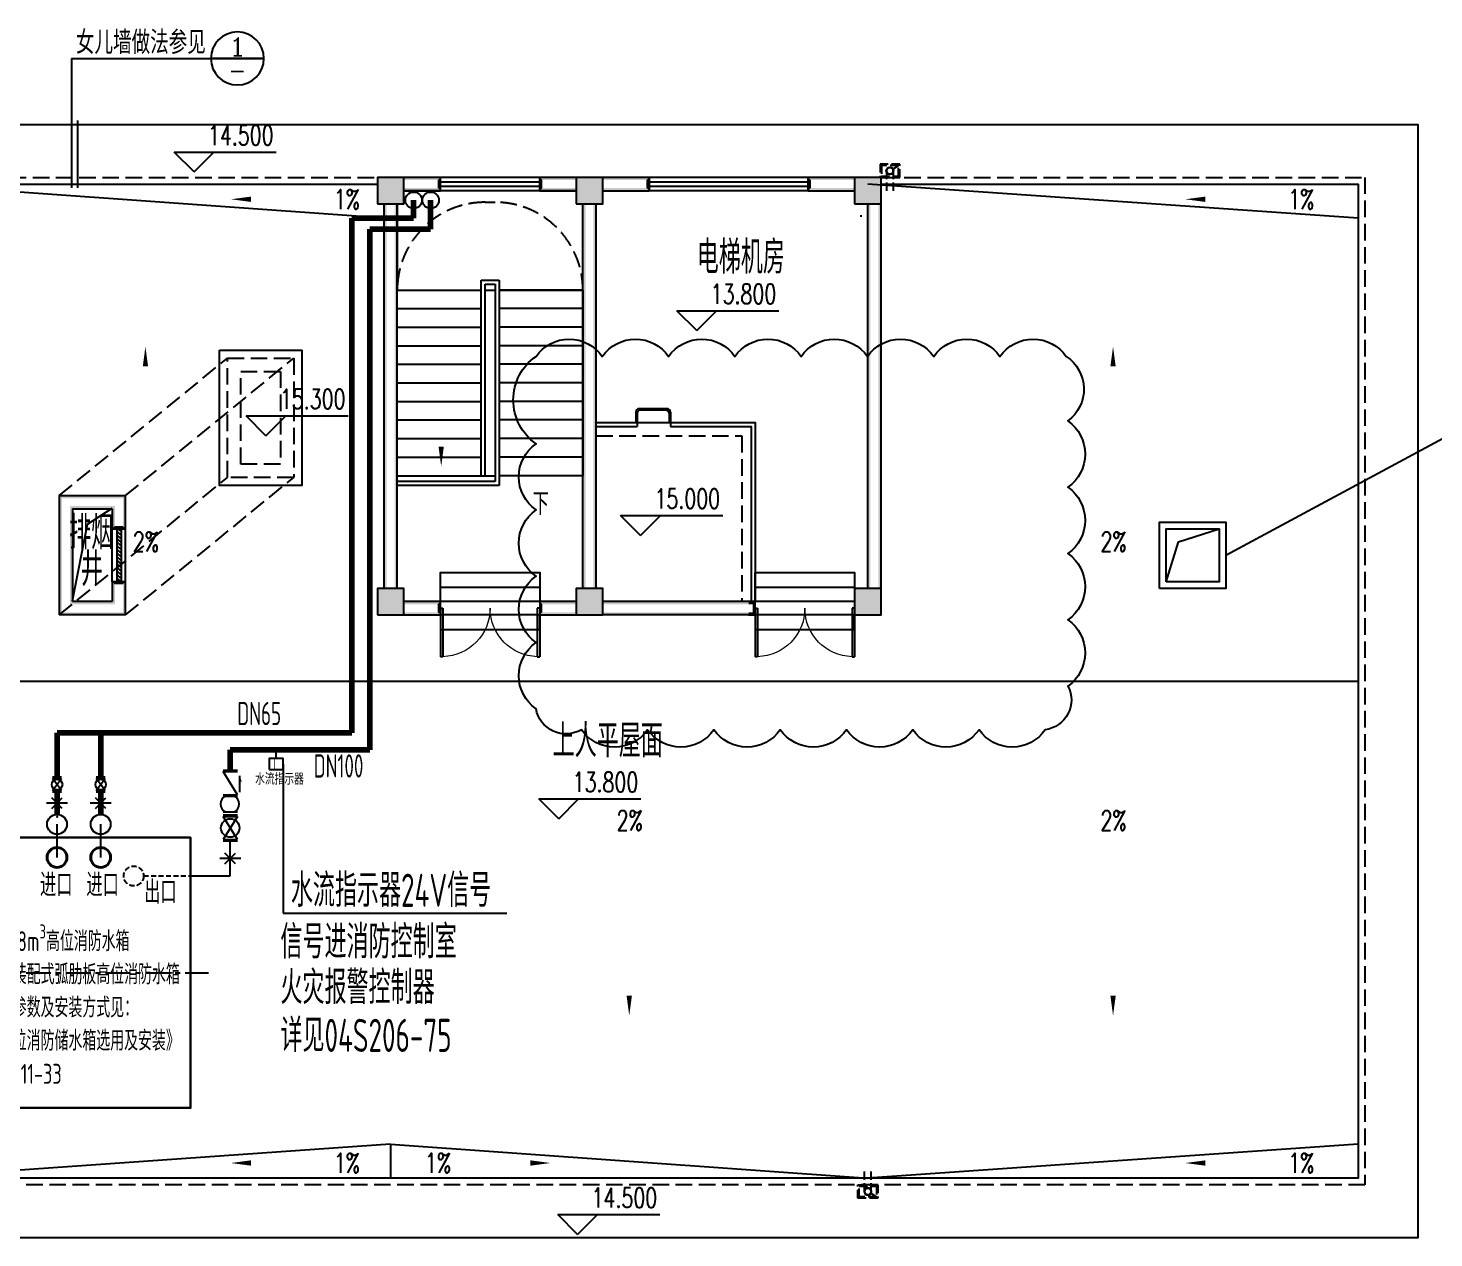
# Model space of a CAD drawing. Extents: x 6250600 to 6678662, y -692028 to -290561.
# Drawn here: x 6420495 to 6441705, y -670248 to -651995 of the extents above; entities that cross this region are included whole.
import ezdxf
from ezdxf.enums import TextEntityAlignment as Align

# ---------------------------------------------------------------- set-up
doc = ezdxf.new("R2010")
doc.units = 0
doc.header["$LTSCALE"] = 1000
doc.header["$MEASUREMENT"] = 0
for name, pattern in [('CENTER', [2, 1.25, -0.25, 0.25, -0.25]), ('CONTINOUS', [0]), ('DASH', [0.35, 0.25, -0.1]), ('DASH_50', [0.175, 0.125, -0.05]), ('DASHED2', [0.375, 0.25, -0.125]), ('DOTE', [2.42, 2, -0.2, 0.02, -0.2])]:
    doc.linetypes.add(name, pattern=pattern)
doc.layers.get('0').update_dxf_attribs({"linetype": 'CONTINUOUS'})
doc.layers.add('_0', color=7, linetype='CONTINUOUS', lineweight=25)
for name, color, linetype in [('COLUMN', 9, 'CONTINUOUS'), ('DIM_ELEV', 3, 'CONTINUOUS'), ('DIM_SYMB', 3, 'CONTINUOUS'), ('LATRINE', 6, 'CONTINUOUS'), ('LAYER1', 143, 'CONTINUOUS'), ('PIPE-消防', 1, 'CONTINUOUS'), ('PUB_DIM', 3, 'CONTINUOUS'), ('PUB_HATCH', 8, 'CONTINUOUS'), ('PUB_TEXT', 7, 'CONTINUOUS'), ('PUB_WALL', 9, 'CONTINUOUS'), ('STAIR', 5, 'CONTINUOUS'), ('TEXT_废水', 7, 'CONTINUOUS'), ('TEXT_给水', 7, 'CONTINUOUS'), ('TWT_TEXT', 7, 'CONTINUOUS'), ('WALL', 2, 'CONTINUOUS'), ('WINDOW', 4, 'CONTINUOUS'), ('平面栏杆、立面栏杆', 118, 'CONTINUOUS'), ('洁具', 127, 'CONTINUOUS')]:
    doc.layers.add(name, color=color, linetype=linetype)
doc.styles.add('_HZTXT', font='txt.shx', dxfattribs={"width": 0.8, "bigfont": 'HZTXT.shx'})
doc.styles.add('_TCH_DIM', font='SIMPLEX', dxfattribs={"bigfont": 'GBCBIG'})
doc.styles.add('COMP', font='COMPLEX', dxfattribs={"bigfont": 'hztxt'})
doc.styles.add('GPSHZ', font='yb.shx', dxfattribs={"width": 0.7, "bigfont": 'hztxt.shx'})
doc.styles.add('schuco', font='sceie.shx', dxfattribs={"width": 0.7, "bigfont": 'sceic.shx'})
doc.styles.add('TSSD_Rein', font='Tssdeng.shx', dxfattribs={"width": 0.7, "bigfont": 'hztxt.shx'})
doc.styles.add('公司标准', font='sceie.shx', dxfattribs={"width": 0.7, "height": 300, "bigfont": 'sceic.shx'})

# ---------------------------------------------------------------- blocks, each defined once
blk = doc.blocks.new('A$C05153518')
at = {"layer": 'LAYER1'}
h = blk.add_hatch(color=256, dxfattribs=at)
edge = h.paths.add_edge_path()
edge.add_ellipse((200, 200), major_axis=(77.8, 77.8), ratio=1, start_angle=315, end_angle=405, ccw=False)
edge.add_line((310, 200), (300, 200))
edge.add_ellipse((200, 200), major_axis=(-70.7, 70.7), ratio=1, start_angle=225, end_angle=315)
edge.add_line((200, 300), (200, 310))
edge = h.paths.add_edge_path()
edge.add_line((200, 310), (200, 300))
edge.add_ellipse((200, 200), major_axis=(70.7, 70.7), ratio=1, start_angle=45, end_angle=135)
edge.add_line((100, 200), (90, 200))
edge.add_ellipse((200, 200), major_axis=(-77.8, 77.8), ratio=1, start_angle=-45, end_angle=45, ccw=False)
edge = h.paths.add_edge_path()
edge.add_line((90, 200), (100, 200))
edge.add_ellipse((200, 200), major_axis=(-70.7, 70.7), ratio=1, start_angle=45, end_angle=135)
edge.add_line((200, 100), (200, 90))
edge.add_ellipse((200, 200), major_axis=(77.8, 77.8), ratio=1, start_angle=135, end_angle=225, ccw=False)
edge = h.paths.add_edge_path()
edge.add_line((300, 200), (310, 200))
edge.add_ellipse((200, 200), major_axis=(-77.8, 77.8), ratio=1, start_angle=135, end_angle=225, ccw=False)
edge.add_line((200, 90), (200, 100))
edge.add_ellipse((200, 200), major_axis=(70.7, 70.7), ratio=1, start_angle=225, end_angle=315)
h = blk.add_hatch(color=256, dxfattribs=at)
edge = h.paths.add_edge_path()
edge.add_ellipse((200, 200), major_axis=(77.8, 77.8), ratio=1, start_angle=315, end_angle=405, ccw=False)
edge.add_line((310, 200), (300, 200))
edge.add_ellipse((200, 200), major_axis=(-70.7, 70.7), ratio=1, start_angle=225, end_angle=315)
edge.add_line((200, 300), (200, 310))
edge = h.paths.add_edge_path()
edge.add_line((200, 310), (200, 300))
edge.add_ellipse((200, 200), major_axis=(70.7, 70.7), ratio=1, start_angle=45, end_angle=135)
edge.add_line((100, 200), (90, 200))
edge.add_ellipse((200, 200), major_axis=(-77.8, 77.8), ratio=1, start_angle=-45, end_angle=45, ccw=False)
edge = h.paths.add_edge_path()
edge.add_line((90, 200), (100, 200))
edge.add_ellipse((200, 200), major_axis=(-70.7, 70.7), ratio=1, start_angle=45, end_angle=135)
edge.add_line((200, 100), (200, 90))
edge.add_ellipse((200, 200), major_axis=(77.8, 77.8), ratio=1, start_angle=135, end_angle=225, ccw=False)
edge = h.paths.add_edge_path()
edge.add_line((300, 200), (310, 200))
edge.add_ellipse((200, 200), major_axis=(-77.8, 77.8), ratio=1, start_angle=135, end_angle=225, ccw=False)
edge.add_line((200, 90), (200, 100))
edge.add_ellipse((200, 200), major_axis=(70.7, 70.7), ratio=1, start_angle=225, end_angle=315)
for radius in [110, 110, 100, 100]:
    blk.add_circle((200, 200), radius, dxfattribs=at)
blk = doc.blocks.new('A$C395401BF')
at = {"layer": 'LAYER1', "xscale": -0.5, "yscale": 0.5, "zscale": 0.5, "rotation": 180}
blk.add_blockref('A$C05153518', (0, 200), dxfattribs=at)
blk = doc.blocks.new('34343434')
at = {"layer": 'LAYER1', "linetype": 'DASH_50'}
for p, q in [((57410, 28069), (57070, 28069)), ((57436, 28062), (57490, 28149)), ((57410, 27969), (57070, 27969))]:
    blk.add_line(p, q, dxfattribs=at)
for points in [[(57310, 27869), (57310, 28169), (57510, 28169), (57510, 27869)], [(57330, 27889), (57330, 28149), (57490, 28149), (57490, 27889)]]:
    blk.add_lwpolyline(points, close=True, dxfattribs=at)
at = {"layer": 'LAYER1', "linetype": 'CONTINOUS'}
blk.add_circle((57410, 28019), 50, dxfattribs=at)
at = {"rotation": 270}
blk.add_blockref('A$C395401BF', (57310, 28119), dxfattribs=at)
blk = doc.blocks.new('_INDEX')
blk.add_line((-0.5, 0), (0.5, 0))
blk.add_circle((0, 0), 0.5)
at = {"style": 'COMP'}
for tag, width, p, p2 in [('1', 2.333333, (-0.17, 0.05), (0.17, 0.05)), ('-', 1.166667, (-0.17, -0.39), (0.17, -0.39))]:
    blk.add_attdef(tag, text='', height=0.34, dxfattribs=dict(at, width=width)).set_placement(p, p2, align=Align.FIT)
blk = doc.blocks.new('$DorLib2D$00000002')
for p, q in [((-0.5, 0), (-0.5, 0.4875)), ((-0.475, 0.4875), (-0.5, 0.4875)), ((-0.475, 0), (-0.475, 0.4875)), ((0.475, 0), (0.475, 0.4875)), ((0.475, 0.4875), (0.5, 0.4875)), ((0.5, 0), (0.5, 0.4875)), ((-0.5, 0), (-0.475, 0)), ((0.5, 0), (0.475, 0))]:
    blk.add_line(p, q)
at = {"lineweight": 13}
for centre, start, end in [((-0.4875, 0), 0, 88.53072), ((0.4875, 0), 91.46928, 180)]:
    blk.add_arc(centre, 0.4875, start, end, dxfattribs=at)
blk = doc.blocks.new('_FZH')
blk.add_lwpolyline([(-0.5, -0.5), (0.5, -0.5), (0.5, 0.5), (-0.5, 0.5)], close=True)
at = {"layer": 'PUB_HATCH'}
blk.add_solid([(-0.5, -0.5), (0.5, -0.5), (-0.5, 0.5), (0.5, 0.5)], dxfattribs=at)
blk = doc.blocks.new('$TCHSYS$WIN2D')
for p, q in [((-0.5, 0.5), (0.5, 0.5)), ((-0.5, 0.5), (-0.5, -0.5)), ((0.5, 0.5), (0.5, -0.5)), ((0.5, 0.167), (-0.5, 0.167)), ((0.5, -0.167), (-0.5, -0.167)), ((-0.5, -0.5), (0.5, -0.5))]:
    blk.add_line(p, q)
blk = doc.blocks.new('$WINLIB2D$00000001')
at = {"color": 0}
for points in [[(-0.5, 0.5), (-0.5, -0.5)], [(-0.5, 0.5), (0.5, 0.5)], [(0.5, -0.5), (0.5, 0.5)], [(0.5, 0.1667), (-0.5, 0.1667)], [(0.5, -0.1667), (-0.5, -0.1667)], [(-0.5, -0.5), (0.5, -0.5)]]:
    blk.add_lwpolyline(points, dxfattribs=at)
blk = doc.blocks.new('$WINLIB2D$00000039')
at = {"color": 0}
for points in [[(-0.5, 0.5), (-0.5, -0.5)], [(0.5, 0.5), (-0.5, 0.5)], [(0.5, -0.5), (0.5, 0.5)], [(-0.5, 0.167), (0.5, 0.167)], [(-0.452, -0.167), (-0.5, 0.084)], [(-0.384, -0.167), (-0.448, 0.167)], [(-0.316, -0.167), (-0.38, 0.167)], [(-0.248, -0.167), (-0.312, 0.167)], [(-0.18, -0.167), (-0.244, 0.167)], [(-0.112, -0.167), (-0.176, 0.167)], [(-0.044, -0.167), (-0.108, 0.167)], [(0.024, -0.167), (-0.04, 0.167)], [(0.092, -0.167), (0.028, 0.167)], [(0.16, -0.167), (0.096, 0.167)], [(0.228, -0.167), (0.164, 0.167)], [(0.296, -0.167), (0.232, 0.167)], [(0.364, -0.167), (0.3, 0.167)], [(0.432, -0.167), (0.368, 0.167)], [(0.5, -0.167), (0.436, 0.167)], [(-0.5, -0.167), (0.5, -0.167)], [(0.5, -0.5), (-0.5, -0.5)]]:
    blk.add_lwpolyline(points, dxfattribs=at)

msp = doc.modelspace()

# ---------------------------------------------------------------- hatches: boundary and pattern name
at = {"layer": 'PUB_WALL', "linetype": 'ByBlock'}
for points in [[(6426164.8, -654247.7), (6425764.8, -654247.7), (6425804.8, -654287.7), (6426124.8, -654287.7)], [(6425764.8, -654247.7), (6425764.8, -654647.7), (6425804.8, -654607.7), (6425804.8, -654287.7)], [(6426164.8, -654647.7), (6426164.8, -654247.7), (6426124.8, -654287.7), (6426124.8, -654607.7)], [(6426164.8, -654247.7), (6426164.8, -654287.7), (6426674.8, -654287.7), (6426714.8, -654247.7)], [(6426714.8, -654447.7), (6426714.8, -654247.7), (6426674.8, -654287.7), (6426674.8, -654407.7)], [(6428764.8, -654287.7), (6428764.8, -654247.7), (6428214.8, -654247.7), (6428254.8, -654287.7)], [(6428214.8, -654247.7), (6428214.8, -654447.7), (6428254.8, -654407.7), (6428254.8, -654287.7)], [(6429164.8, -654247.7), (6428764.8, -654247.7), (6428804.8, -654287.7), (6429124.8, -654287.7)], [(6428764.8, -654247.7), (6428764.8, -654647.7), (6428804.8, -654607.7), (6428804.8, -654287.7)], [(6429164.8, -654647.7), (6429164.8, -654247.7), (6429124.8, -654287.7), (6429124.8, -654607.7)], [(6429164.8, -654247.7), (6429164.8, -654287.7), (6429824.8, -654287.7), (6429864.8, -654247.7)], [(6429864.8, -654447.7), (6429864.8, -654247.7), (6429824.8, -654287.7), (6429824.8, -654407.7)], [(6432964.8, -654287.7), (6432964.8, -654247.7), (6432264.8, -654247.7), (6432304.8, -654287.7)], [(6432264.8, -654247.7), (6432264.8, -654447.7), (6432304.8, -654407.7), (6432304.8, -654287.7)], [(6433364.8, -654247.7), (6432964.8, -654247.7), (6433004.8, -654287.7), (6433324.8, -654287.7)], [(6432964.8, -654247.7), (6432964.8, -654647.7), (6433004.8, -654607.7), (6433004.8, -654287.7)], [(6433364.8, -654647.7), (6433364.8, -654247.7), (6433324.8, -654287.7), (6433324.8, -654607.7)], [(6433364.8, -654347.7), (6433364.8, -654392.4), (6433382.7, -654383.5)], [(6426164.8, -654407.7), (6426164.8, -654447.7), (6426714.8, -654447.7), (6426674.8, -654407.7)], [(6428764.8, -654447.7), (6428764.8, -654407.7), (6428254.8, -654407.7), (6428214.8, -654447.7)], [(6429164.8, -654407.7), (6429164.8, -654447.7), (6429864.8, -654447.7), (6429824.8, -654407.7)], [(6432964.8, -654447.7), (6432964.8, -654407.7), (6432304.8, -654407.7), (6432264.8, -654447.7)], [(6425764.8, -654647.7), (6426164.8, -654647.7), (6426124.8, -654607.7), (6425804.8, -654607.7)], [(6425904.8, -654647.7), (6425864.8, -654647.7), (6425864.8, -659147.7), (6425904.8, -659147.7)], [(6426064.8, -654647.7), (6426024.8, -654647.7), (6426024.8, -659147.7), (6426064.8, -659147.7)], [(6428764.8, -654647.7), (6429164.8, -654647.7), (6429124.8, -654607.7), (6428804.8, -654607.7)], [(6428904.8, -654647.7), (6428864.8, -654647.7), (6428864.8, -660447.7), (6428904.8, -660447.7)], [(6429064.8, -654647.7), (6429024.8, -654647.7), (6429024.8, -660447.7), (6429064.8, -660447.7)], [(6432964.8, -654647.7), (6433364.8, -654647.7), (6433324.8, -654607.7), (6433004.8, -654607.7)], [(6433204.8, -654647.7), (6433164.8, -654647.7), (6433164.8, -660447.7), (6433204.8, -660447.7)], [(6433364.8, -654647.7), (6433324.8, -654647.7), (6433324.8, -660447.7), (6433364.8, -660447.7)], [(6420964.8, -659047.7), (6420964.8, -660847.7), (6421004.8, -660807.7), (6421004.8, -659087.7)], [(6420964.8, -659047.7), (6421964.8, -659047.7), (6421924.8, -659087.7), (6421004.8, -659087.7)], [(6421164.8, -659247.7), (6421164.8, -660647.7), (6421124.8, -660687.7), (6421124.8, -659207.7)], [(6421164.8, -659247.7), (6421764.8, -659247.7), (6421804.8, -659207.7), (6421124.8, -659207.7)], [(6421764.8, -659247.7), (6421764.8, -659547.7), (6421804.8, -659507.7), (6421804.8, -659207.7)], [(6421964.8, -659547.7), (6421964.8, -659047.7), (6421924.8, -659087.7), (6421924.8, -659507.7)], [(6425864.8, -660447.7), (6425904.8, -660447.7), (6425904.8, -659147.7), (6425864.8, -659147.7)], [(6426024.8, -660447.7), (6426064.8, -660447.7), (6426064.8, -659147.7), (6426024.8, -659147.7)], [(6421764.8, -659547.7), (6421964.8, -659547.7), (6421924.8, -659507.7), (6421804.8, -659507.7)], [(6421964.8, -660347.7), (6421764.8, -660347.7), (6421804.8, -660387.7), (6421924.8, -660387.7)], [(6421764.8, -660347.7), (6421764.8, -660647.7), (6421804.8, -660687.7), (6421804.8, -660387.7)], [(6421964.8, -660847.7), (6421964.8, -660347.7), (6421924.8, -660387.7), (6421924.8, -660807.7)], [(6426164.8, -660447.7), (6425764.8, -660447.7), (6425804.8, -660487.7), (6426124.8, -660487.7)], [(6425764.8, -660447.7), (6425764.8, -660847.7), (6425804.8, -660807.7), (6425804.8, -660487.7)], [(6426164.8, -660847.7), (6426164.8, -660447.7), (6426124.8, -660487.7), (6426124.8, -660807.7)], [(6429164.8, -660447.7), (6428764.8, -660447.7), (6428804.8, -660487.7), (6429124.8, -660487.7)], [(6428764.8, -660447.7), (6428764.8, -660847.7), (6428804.8, -660807.7), (6428804.8, -660487.7)], [(6429164.8, -660847.7), (6429164.8, -660447.7), (6429124.8, -660487.7), (6429124.8, -660807.7)], [(6433364.8, -660447.7), (6432964.8, -660447.7), (6433004.8, -660487.7), (6433324.8, -660487.7)], [(6432964.8, -660447.7), (6432964.8, -660847.7), (6433004.8, -660807.7), (6433004.8, -660487.7)], [(6433364.8, -660847.7), (6433364.8, -660447.7), (6433324.8, -660487.7), (6433324.8, -660807.7)], [(6421764.8, -660647.7), (6421164.8, -660647.7), (6421124.8, -660687.7), (6421804.8, -660687.7)], [(6426164.8, -660647.7), (6426164.8, -660687.7), (6426674.8, -660687.7), (6426714.8, -660647.7)], [(6426714.8, -660847.7), (6426714.8, -660647.7), (6426674.8, -660687.7), (6426674.8, -660807.7)], [(6428764.8, -660687.7), (6428764.8, -660647.7), (6428214.8, -660647.7), (6428254.8, -660687.7)], [(6428214.8, -660647.7), (6428214.8, -660847.7), (6428254.8, -660807.7), (6428254.8, -660687.7)], [(6429164.8, -660647.7), (6429164.8, -660687.7), (6431364.8, -660687.7), (6431364.8, -660647.7)], [(6431464.8, -660647.7), (6431364.8, -660647.7), (6431364.8, -660687.7), (6431424.8, -660687.7)], [(6431464.8, -660847.7), (6431464.8, -660647.7), (6431424.8, -660687.7), (6431424.8, -660807.7)], [(6421964.8, -660847.7), (6420964.8, -660847.7), (6421004.8, -660807.7), (6421924.8, -660807.7)], [(6425764.8, -660847.7), (6426164.8, -660847.7), (6426124.8, -660807.7), (6425804.8, -660807.7)], [(6426164.8, -660807.7), (6426164.8, -660847.7), (6426714.8, -660847.7), (6426674.8, -660807.7)], [(6428764.8, -660847.7), (6428764.8, -660807.7), (6428254.8, -660807.7), (6428214.8, -660847.7)], [(6428764.8, -660847.7), (6429164.8, -660847.7), (6429124.8, -660807.7), (6428804.8, -660807.7)], [(6429164.8, -660807.7), (6429164.8, -660847.7), (6431364.8, -660847.7), (6431364.8, -660807.7)], [(6431364.8, -660847.7), (6431464.8, -660847.7), (6431424.8, -660807.7), (6431364.8, -660807.7)], [(6432964.8, -660847.7), (6433364.8, -660847.7), (6433324.8, -660807.7), (6433004.8, -660807.7)]]:
    msp.add_hatch(color=256, dxfattribs=at).paths.add_polyline_path(points)

# ---------------------------------------------------------------- linework, layer by layer
for p, q in [((6425864.8, -654863.8), (6418618.1, -654347.7)), ((6440564.8, -654863.2), (6433164.8, -654347.7)), ((6423652.3, -663561.7), (6423436.3, -663211.7)), ((6420998.3, -663298.4), (6420863.3, -663298.5)), ((6420998.3, -663318.4), (6420863.3, -663318.5)), ((6421656.8, -663298.4), (6421521.8, -663298.5)), ((6421656.8, -663318.4), (6421521.8, -663318.5)), ((6423686.7, -663524.3), (6423686.6, -663274.1)), ((6420998.5, -663498.4), (6420863.5, -663498.5)), ((6421657, -663498.4), (6421522, -663498.5)), ((6423652.3, -663889), (6423436.3, -664239)), ((6423652.3, -664239), (6423436.3, -663889)), ((6425964.8, -668832.2), (6418618.1, -669347.7)), ((6425964.8, -668832.2), (6433164.8, -669347.7)), ((6440564.8, -668832.2), (6433164.8, -669347.7))]:
    msp.add_line(p, q)
at = {"color": 0, "linetype": 'DASH'}
for p, q in [((6427389.8, -654622.7), (6427539.8, -654622.7)), ((6420964.8, -659047.7), (6423502.8, -656974.4)), ((6421964.8, -659047.7), (6424502.8, -656974.4)), ((6420964.8, -660847.7), (6423502.8, -658774.4)), ((6421964.8, -660847.7), (6424502.8, -658774.4))]:
    msp.add_line(p, q, dxfattribs=at)
at = {"color": 0}
for p, q in [((6418564.8, -661847.7), (6440564.8, -661847.7)), ((6424342.1, -663099.1), (6424342.1, -665346.1)), ((6424342.1, -665346.1), (6427719.4, -665346.1))]:
    msp.add_line(p, q, dxfattribs=at)
for points in [[(6417664.8, -653447.7), (6441464.8, -653447.7), (6441464.8, -670247.7), (6417664.8, -670247.7)], [(6423382.8, -656854.4), (6424622.8, -656854.4), (6424622.8, -658894.4), (6423382.8, -658894.4)]]:
    msp.add_lwpolyline(points, close=True, dxfattribs=at)
at = {"color": 0, "linetype": 'DASH'}
for points in [[(6433364.8, -654247.7), (6440664.8, -654247.7), (6440664.8, -669447.7), (6418464.8, -669447.7), (6418464.8, -654247.7), (6425764.8, -654247.7)], [(6429064.8, -658147.7), (6431264.8, -658147.7), (6431264.8, -660647.7)]]:
    msp.add_lwpolyline(points, dxfattribs=at)
at = {"color": 0}
for points in [[(6433364.8, -654347.7), (6440564.8, -654347.7), (6440564.8, -669347.7), (6418564.8, -669347.7), (6418564.8, -654347.7), (6425764.8, -654347.7)], [(6429064.8, -657947.7), (6431464.8, -657947.7), (6431464.8, -660647.7)], [(6429064.8, -658007.7), (6429684.8, -658007.7)], [(6430184.8, -658007.7), (6431404.8, -658007.7), (6431404.8, -660647.7)], [(6421164.8, -660638.1), (6421390.1, -659481.2), (6421764.8, -659238.1)]]:
    msp.add_lwpolyline(points, dxfattribs=at)
at = {"color": 6}
msp.add_lwpolyline([(6428158.3, -656947.7, -0.5205671), (6429158.3, -656947.7, -0.5205671), (6430158.3, -656947.7, -0.5205671), (6431158.3, -656947.7, -0.5205671), (6432158.3, -656947.7, -0.5205671), (6433158.3, -656947.7, -0.5205671), (6434158.3, -656947.7, -0.5205671), (6435158.3, -656947.7, -0.5205671), (6436158.3, -656947.7, -0.5205671), (6436183.7, -657922.3, -0.5205671), (6436183.7, -658922.3, -0.5205671), (6436183.7, -659922.3, -0.5205671), (6436183.7, -660922.3, -0.5205671), (6436183.7, -661922.3, -0.5205671), (6435842.6, -662581.2, -0.5205671), (6434842.6, -662581.2, -0.5205671), (6433842.6, -662581.2, -0.5205671), (6432842.6, -662581.2, -0.5205671), (6431842.6, -662581.2, -0.5205671), (6430842.6, -662581.2, -0.5205671), (6429842.6, -662581.2, -0.5205671), (6428842.6, -662581.2, -0.5205671), (6428158.3, -662265.5, -0.5205671), (6428158.3, -661265.5, -0.5205671), (6428158.3, -660265.5, -0.5205671), (6428158.3, -659265.5, -0.5205671), (6428158.3, -658265.5, -0.5205671)], format="xyb", close=True, dxfattribs=at)
at = {"color": 0, "linetype": 'DASH'}
for points in [[(6423502.8, -656974.4), (6424502.8, -656974.4), (6424502.8, -658774.4), (6423502.8, -658774.4)], [(6423702.8, -657174.4), (6424302.8, -657174.4), (6424302.8, -658574.4), (6423702.8, -658574.4)]]:
    msp.add_lwpolyline(points, close=True, dxfattribs=at)
msp.add_lwpolyline([(6437664.8, -660347.7), (6437851.3, -659747.4), (6438464.8, -659547.7)])
for centre, start, end in [((6427389.8, -655947.7), 90, 180), ((6427539.8, -655947.7), 0, 90)]:
    msp.add_arc(centre, 1325, start, end, dxfattribs=at)
msp.add_point((6420931.1, -663896.8))
msp.add_point((6420931.1, -663896.8))
msp.add_solid([(6423686.7, -663364.1), (6423716.7, -663364.1), (6423686.6, -663274.1)])
at = {"layer": '_0', "color": 0}
msp.add_line((6425964.8, -668832.2), (6425964.8, -669347.7), dxfattribs=at)
at = {"layer": 'DIM_ELEV', "color": 0}
for p, q in [((6422997.9, -654165), (6422697.9, -653865)), ((6422697.9, -653865), (6424238.1, -653865)), ((6422997.9, -654165), (6423297.9, -653865)), ((6430583.3, -656559), (6430283.3, -656259)), ((6430283.3, -656259), (6431823.6, -656259)), ((6430583.3, -656559), (6430883.3, -656259)), ((6424083.2, -658145.3), (6423783.2, -657845.3)), ((6423783.2, -657845.3), (6425323.4, -657845.3)), ((6424083.2, -658145.3), (6424383.2, -657845.3)), ((6429735.2, -659647.9), (6429435.2, -659347.9)), ((6429435.2, -659347.9), (6430975.4, -659347.9)), ((6429735.2, -659647.9), (6430035.2, -659347.9)), ((6428501.1, -663925), (6428201.1, -663625)), ((6428201.1, -663625), (6429741.3, -663625)), ((6428501.1, -663925), (6428801.1, -663625)), ((6428786.2, -670196.7), (6428486.2, -669896.7)), ((6428486.2, -669896.7), (6430026.5, -669896.7)), ((6428786.2, -670196.7), (6429086.2, -669896.7))]:
    msp.add_line(p, q, dxfattribs=at)
at = {"layer": 'DIM_SYMB'}
for points in [[(6425007, -654577.4, 0, 0, 0), (6423555.3, -654577.4, 0, 80, 0), (6423855.3, -654577.4, 0, 0, 0)], [(6439407, -654577.4, 0, 0, 0), (6437955.3, -654577.4, 0, 80, 0), (6438255.3, -654577.4, 0, 0, 0)], [(6425007, -669118.1, 0, 0, 0), (6423555.3, -669118.1, 0, 80, 0), (6423855.3, -669118.1, 0, 0, 0)], [(6426922.6, -669118.1, 0, 0, 0), (6428374.3, -669118.1, 0, 80, 0), (6428074.3, -669118.1, 0, 0, 0)], [(6439407, -669118.1, 0, 0, 0), (6437955.3, -669118.1, 0, 80, 0), (6438255.3, -669118.1, 0, 0, 0)]]:
    msp.add_lwpolyline(points, format="xyseb", dxfattribs=at)
at = {"layer": 'DIM_SYMB', "color": 0}
for points in [[(6428202.3, -658887.7, 0, 0, 0), (6428202.3, -655197.7, 0, 0, 0), (6426727.3, -655197.7, 0, 0, 0), (6426727.3, -658607.7, 0, 80, 0), (6426727.3, -658307.7, 0, 0, 0)], [(6422264.8, -659491.1, 0, 0, 0), (6422264.8, -656800.3, 0, 80, 0), (6422264.8, -657100.3, 0, 0, 0)], [(6436864.8, -659491.1, 0, 0, 0), (6436864.8, -656800.3, 0, 80, 0), (6436864.8, -657100.3, 0, 0, 0)], [(6429564.8, -664204.3, 0, 0, 0), (6429564.8, -666895.2, 0, 80, 0), (6429564.8, -666595.2, 0, 0, 0)], [(6436864.8, -664204.3, 0, 0, 0), (6436864.8, -666895.2, 0, 80, 0), (6436864.8, -666595.2, 0, 0, 0)]]:
    msp.add_lwpolyline(points, format="xyseb", dxfattribs=at)
at = {"layer": 'LATRINE'}
msp.add_line((6433064.8, -654842.1), (6433064.8, -654817.1), dxfattribs=at)
at = {"layer": 'PIPE-消防', "color": 7}
for p, q in [((6423436.3, -663191.7), (6423652.3, -663191.7)), ((6423436.3, -663211.7), (6423652.3, -663211.7)), ((6421088.2, -663689.6), (6420773.8, -663689.6)), ((6421746.6, -663689.6), (6421432.3, -663689.6)), ((6423436.3, -663561.7), (6423652.3, -663561.7)), ((6423436.3, -663889), (6423652.3, -663889)), ((6423436.3, -664239), (6423652.3, -664239)), ((6423436.3, -664259), (6423652.3, -664259)), ((6423701.7, -664523.4), (6423387.4, -664523.4))]:
    msp.add_line(p, q, dxfattribs=at)
at = {"layer": 'PUB_DIM'}
for p, q in [((6421151.3, -652452.8), (6424055.6, -652452.8)), ((6421151.3, -652452.8), (6421151.3, -654196.3)), ((6421151.3, -652659.1), (6421151.3, -654402.5))]:
    msp.add_line(p, q, dxfattribs=at)
at = {"layer": 'PUB_DIM', "const_width": 30}
for points in [[(6421244.4, -654201.7), (6421244.4, -653384.1)], [(6421244.4, -654407.9), (6421244.4, -653590.4)]]:
    msp.add_lwpolyline(points, dxfattribs=at)
at = {"layer": 'PUB_DIM'}
msp.add_lwpolyline([(6438564.8, -659947.7), (6441911.2, -658144.4), (6443989.5, -658144.4)], dxfattribs=at)
at = {"layer": 'PUB_TEXT', "color": 4, "lineweight": 80}
for p, q in [((6426311.3, -654862.9), (6426311.3, -654592.9)), ((6425379.1, -662627.7), (6425379.1, -654862.9)), ((6426311.3, -654862.9), (6425379.1, -654862.9)), ((6425379.1, -662627.7), (6420930.5, -662627.7)), ((6420930.5, -663298.4), (6420930.5, -662627.7)), ((6421589.5, -663298.4), (6421589.5, -662627.7)), ((6420931, -663858), (6420931, -663518.5)), ((6421589.5, -663858), (6421589.5, -663495.5))]:
    msp.add_line(p, q, dxfattribs=at)
at = {"layer": 'PUB_TEXT', "color": 1, "lineweight": 80}
for p, q in [((6426568.2, -655030.9), (6426568.2, -654592.9)), ((6425652.2, -662886.3), (6425652.2, -655030.9)), ((6426568.2, -655030.9), (6425652.2, -655030.9)), ((6425652.2, -662886.3), (6423544.3, -662886.3)), ((6423544.3, -663191.7), (6423544.3, -662886.3))]:
    msp.add_line(p, q, dxfattribs=at)
at = {"layer": 'PUB_TEXT'}
for p, q in [((6424236, -663016), (6424236, -662886.3)), ((6420998.5, -663498.4), (6420863.3, -663318.5)), ((6420863.5, -663498.5), (6420998.3, -663318.4)), ((6421657, -663498.4), (6421521.8, -663318.5)), ((6421522, -663498.5), (6421656.8, -663318.4)), ((6420851.4, -663768.9), (6421010.1, -663610.2)), ((6421010.1, -663768.9), (6420851.4, -663610.2)), ((6420863.5, -663518.5), (6420998.5, -663518.5)), ((6421509.8, -663768.9), (6421668.6, -663610.2)), ((6421668.6, -663768.9), (6421509.8, -663610.2)), ((6421522, -663518.5), (6421657, -663518.5)), ((6420931, -664507.7), (6420931, -664008)), ((6420931, -664507.7), (6420931, -664008)), ((6421589.5, -664507.7), (6421589.5, -664008)), ((6421589.5, -664507.7), (6421589.5, -664008)), ((6423544.3, -664787.7), (6423544.3, -664259)), ((6423465, -664602.7), (6423623.7, -664444)), ((6423623.7, -664602.7), (6423465, -664444)), ((6422944.8, -664787.7), (6423544.3, -664787.7))]:
    msp.add_line(p, q, dxfattribs=at)
at = {"layer": 'PUB_TEXT', "linetype": 'DASHED2', "ltscale": 0.3}
msp.add_line((6422237.6, -664787.7), (6423544.3, -664787.7), dxfattribs=at)
at = {"layer": 'PUB_TEXT', "color": 3, "linetype": 'CENTER', "ltscale": 0.3}
msp.add_line((6418663.8, -666247.7), (6423216, -666247.7), dxfattribs=at)
at = {"layer": 'PUB_TEXT'}
msp.add_lwpolyline([(6424129.9, -663182.2), (6424342.1, -663182.2), (6424342.1, -663016), (6424129.9, -663016)], close=True, dxfattribs=at)
for centre, radius in [((6426311.3, -654592.9), 125), ((6426568.2, -654592.9), 125), ((6420930.9, -663408.4), 80), ((6421589.4, -663408.4), 80), ((6420931, -664008), 150), ((6421589.5, -664008), 150), ((6423544.3, -664064), 140)]:
    msp.add_circle(centre, radius, dxfattribs=at)
at = {"layer": 'PUB_TEXT', "lineweight": 40}
for centre in [(6420931, -664507.7), (6421589.5, -664507.7)]:
    msp.add_circle(centre, 150, dxfattribs=at)
at = {"layer": 'PUB_TEXT', "linetype": 'DASHED2', "ltscale": 0.3}
msp.add_circle((6422087.6, -664787.7), 150, dxfattribs=at)
at = {"layer": 'STAIR', "color": 0}
for p, q in [((6428764.8, -654447.7), (6426164.8, -654447.7)), ((6426064.8, -654647.7), (6426064.8, -655947.7)), ((6428864.8, -655947.7), (6428864.8, -654647.7)), ((6427329.8, -658747.7), (6427329.8, -655797.7)), ((6427329.8, -655797.7), (6427599.8, -655797.7)), ((6427599.8, -655797.7), (6427599.8, -658897.7)), ((6426064.8, -658747.7), (6426064.8, -655947.7)), ((6426064.8, -655947.7), (6427329.8, -655947.7)), ((6426064.8, -655947.7), (6427329.8, -655947.7)), ((6427389.8, -658747.7), (6427389.8, -655857.7)), ((6427389.8, -655857.7), (6427539.8, -655857.7)), ((6427389.8, -658747.7), (6427389.8, -655947.7)), ((6427389.8, -655947.7), (6427539.8, -655947.7)), ((6427539.8, -655857.7), (6427539.8, -658837.7)), ((6427539.8, -655947.7), (6427539.8, -658747.7)), ((6428864.8, -655947.7), (6427599.8, -655947.7)), ((6427599.8, -655947.7), (6428864.8, -655947.7)), ((6428864.8, -655947.7), (6428864.8, -658747.7)), ((6426064.8, -656227.7), (6427329.8, -656227.7)), ((6428864.8, -656227.7), (6427599.8, -656227.7)), ((6426064.8, -656507.7), (6427329.8, -656507.7)), ((6428864.8, -656507.7), (6427599.8, -656507.7)), ((6426064.8, -656787.7), (6427329.8, -656787.7)), ((6428864.8, -656787.7), (6427599.8, -656787.7)), ((6426064.8, -657067.7), (6427329.8, -657067.7)), ((6428864.8, -657067.7), (6427599.8, -657067.7)), ((6426064.8, -657347.7), (6427329.8, -657347.7)), ((6428864.8, -657347.7), (6427599.8, -657347.7)), ((6426064.8, -657627.7), (6427329.8, -657627.7)), ((6428864.8, -657627.7), (6427599.8, -657627.7)), ((6426064.8, -657907.7), (6427329.8, -657907.7)), ((6428864.8, -657907.7), (6427599.8, -657907.7)), ((6426064.8, -658187.7), (6427329.8, -658187.7)), ((6428864.8, -658187.7), (6427599.8, -658187.7)), ((6426064.8, -658467.7), (6427329.8, -658467.7)), ((6428864.8, -658467.7), (6427599.8, -658467.7)), ((6426064.8, -658747.7), (6427329.8, -658747.7)), ((6427329.8, -658747.7), (6427389.8, -658747.7)), ((6427329.8, -658747.7), (6427389.8, -658747.7)), ((6427389.8, -658747.7), (6427539.8, -658747.7)), ((6428864.8, -658747.7), (6427599.8, -658747.7)), ((6427539.8, -658837.7), (6426064.8, -658837.7)), ((6426064.8, -658897.7), (6426064.8, -658837.7)), ((6427599.8, -658897.7), (6426064.8, -658897.7))]:
    msp.add_line(p, q, dxfattribs=at)
at = {"layer": 'STAIR'}
for points in [[(6437564.8, -660447.7), (6437564.8, -659447.7), (6438564.8, -659447.7), (6438564.8, -660447.7)], [(6437664.8, -660347.7), (6437664.8, -659547.7), (6438464.8, -659547.7), (6438464.8, -660347.7)]]:
    msp.add_lwpolyline(points, close=True, dxfattribs=at)
for points in [[(6426714.8, -660427.7), (6426714.8, -660207.7), (6428214.8, -660207.7), (6428214.8, -660427.7)], [(6431464.8, -660427.7), (6431464.8, -660207.7), (6432964.8, -660207.7), (6432964.8, -660427.7)], [(6426714.8, -660647.7), (6426714.8, -660427.7), (6428214.8, -660427.7), (6428214.8, -660647.7)], [(6431464.8, -660647.7), (6431464.8, -660427.7), (6432964.8, -660427.7), (6432964.8, -660647.7)], [(6426714.8, -660847.7), (6426714.8, -661067.7), (6428214.8, -661067.7), (6428214.8, -660847.7)], [(6431464.8, -660847.7), (6431464.8, -661067.7), (6432964.8, -661067.7), (6432964.8, -660847.7)]]:
    msp.add_lwpolyline(points, dxfattribs=at)
at = {"layer": 'TEXT_给水', "color": 4, "linetype": 'Continuous'}
for p, q in [((6423436.3, -663581.7), (6423652.3, -663581.7)), ((6423436.3, -663821.7), (6423652.3, -663821.7)), ((6423436.3, -663866.7), (6423652.3, -663866.7)), ((6423449.3, -663866.7), (6423639.3, -663866.7))]:
    msp.add_line(p, q, dxfattribs=at)
for start, end in [(120.62991, 239.37009), (300.62991, 59.37009)]:
    msp.add_arc((6423537.8, -663701.7), 139.5, start, end, dxfattribs=at)
at = {"layer": 'WALL', "linetype": 'ByBlock'}
for p, q in [((6426714.8, -654247.7), (6426164.8, -654247.7)), ((6426714.8, -654447.7), (6426714.8, -654247.7)), ((6428764.8, -654247.7), (6428214.8, -654247.7)), ((6428214.8, -654247.7), (6428214.8, -654447.7)), ((6429864.8, -654247.7), (6429164.8, -654247.7)), ((6429864.8, -654447.7), (6429864.8, -654247.7)), ((6432964.8, -654247.7), (6432264.8, -654247.7)), ((6432264.8, -654247.7), (6432264.8, -654447.7)), ((6426164.8, -654447.7), (6426714.8, -654447.7)), ((6428214.8, -654447.7), (6428764.8, -654447.7)), ((6429164.8, -654447.7), (6429864.8, -654447.7)), ((6432264.8, -654447.7), (6432964.8, -654447.7)), ((6425864.8, -659147.7), (6425864.8, -654647.7)), ((6426064.8, -659147.7), (6426064.8, -654647.7)), ((6428864.8, -660447.7), (6428864.8, -654647.7)), ((6429064.8, -660447.7), (6429064.8, -654647.7)), ((6433164.8, -660447.7), (6433164.8, -654647.7)), ((6433364.8, -660447.7), (6433364.8, -654647.7)), ((6420964.8, -659047.7), (6420964.8, -660847.7)), ((6420964.8, -659047.7), (6421964.8, -659047.7)), ((6421964.8, -659547.7), (6421964.8, -659047.7)), ((6425864.8, -660447.7), (6425864.8, -659147.7)), ((6426064.8, -660447.7), (6426064.8, -659147.7)), ((6421164.8, -659247.7), (6421164.8, -660647.7)), ((6421164.8, -659247.7), (6421764.8, -659247.7)), ((6421764.8, -659247.7), (6421764.8, -659547.7)), ((6421764.8, -659547.7), (6421964.8, -659547.7)), ((6421964.8, -660347.7), (6421764.8, -660347.7)), ((6421764.8, -660347.7), (6421764.8, -660647.7)), ((6421964.8, -660847.7), (6421964.8, -660347.7)), ((6421764.8, -660647.7), (6421164.8, -660647.7)), ((6426714.8, -660647.7), (6426164.8, -660647.7)), ((6426714.8, -660847.7), (6426714.8, -660647.7)), ((6428764.8, -660647.7), (6428214.8, -660647.7)), ((6428214.8, -660647.7), (6428214.8, -660847.7)), ((6431364.8, -660647.7), (6429164.8, -660647.7)), ((6431464.8, -660647.7), (6431364.8, -660647.7)), ((6431464.8, -660847.7), (6431464.8, -660647.7)), ((6421964.8, -660847.7), (6420964.8, -660847.7)), ((6426164.8, -660847.7), (6426714.8, -660847.7)), ((6428214.8, -660847.7), (6428764.8, -660847.7)), ((6431364.8, -660847.7), (6429164.8, -660847.7)), ((6431364.8, -660847.7), (6431464.8, -660847.7))]:
    msp.add_line(p, q, dxfattribs=at)
at = {"layer": 'WINDOW'}
for p, q in [((6428214.8, -660647.7), (6426714.8, -660647.7)), ((6432964.8, -660647.7), (6431464.8, -660647.7)), ((6428214.8, -660847.7), (6426714.8, -660847.7)), ((6432964.8, -660847.7), (6431464.8, -660847.7))]:
    msp.add_line(p, q, dxfattribs=at)
at = {"layer": '平面栏杆、立面栏杆'}
for p, q in [((6430134.8, -657737.7), (6429714.8, -657737.7)), ((6429664.8, -657787.7), (6429664.8, -657947.7)), ((6429684.8, -657807.7), (6429684.8, -657947.7)), ((6429684.8, -657947.7), (6429684.8, -658007.7)), ((6430114.8, -657757.7), (6429734.8, -657757.7)), ((6430164.8, -657807.7), (6430164.8, -657947.7)), ((6430184.8, -657787.7), (6430184.8, -657947.7)), ((6430184.8, -657947.7), (6430184.8, -658007.7)), ((6430184.8, -657947.7), (6430184.8, -658007.7))]:
    msp.add_line(p, q, dxfattribs=at)
for centre, start, end in [((6429714.8, -657787.7), 90.00027, 180.00027), ((6430134.8, -657787.7), 0.00021, 90.00027), ((6429734.8, -657807.7), 90.00027, 180.00027), ((6430114.8, -657807.7), 0.00021, 90.00027)]:
    msp.add_arc(centre, 50, start, end, dxfattribs=at)
at = {"layer": '洁具', "color": 1, "lineweight": 30}
msp.add_lwpolyline([(6419364.8, -668287.7), (6422944.8, -668287.7), (6422944.8, -664207.7), (6419364.8, -664207.7)], close=True, dxfattribs=at)

# ---------------------------------------------------------------- block references
at = {"linetype": 'DOTE', "xscale": -1, "rotation": 270}
msp.add_blockref('34343434', (6405479.4, -711557.7), dxfattribs=at)
at = {"linetype": 'DOTE', "rotation": 270}
msp.add_blockref('34343434', (6405145.6, -612137.8), dxfattribs=at)
at = {"layer": 'COLUMN', "linetype": 'ByBlock', "xscale": 400, "yscale": 400, "zscale": 400}
for p in [(6425964.8, -654447.7), (6428964.8, -654447.7), (6433164.8, -654447.7), (6425964.8, -660647.7), (6428964.8, -660647.7), (6433164.8, -660647.7)]:
    msp.add_blockref('_FZH', p, dxfattribs=at)
at = {"layer": 'PUB_DIM'}
ref = msp.add_blockref('_INDEX', (6423652.1, -652452.8), dxfattribs=dict(at, xscale=-800, yscale=800, zscale=800))
ref.add_attrib('1', '1', dxfattribs={"layer": '0', "height": 272, "style": 'COMP', "width": 2.333333}).set_placement((6423516.1, -652412.8), (6423788.1, -652412.8), align=Align.FIT)
ref.add_attrib('-', '-', dxfattribs={"layer": '0', "height": 272, "style": 'COMP', "width": 1.166667}).set_placement((6423516.1, -652764.8), (6423788.1, -652764.8), align=Align.FIT)
at = {"layer": 'WINDOW', "linetype": 'ByBlock'}
for name, p, xscale, yscale, zscale, rotation in [('$TCHSYS$WIN2D', (6427464.8, -654347.7), -1500, -199.9999928057659, -1500, 3.583181751309894e-08), ('$WINLIB2D$00000001', (6431064.8, -654347.7), -2400, -199.999998777872, -2400, 6.839720789741932e-08)]:
    msp.add_blockref(name, p, dxfattribs=dict(at, xscale=xscale, yscale=yscale, zscale=zscale, rotation=rotation))
at = {"layer": 'WINDOW'}
for name, p, xscale, yscale, zscale, rotation in [('$WINLIB2D$00000039', (6421864.8, -659947.7), 800, -199.9999975413084, 800, 269.9999999997144), ('$DorLib2D$00000002', (6427464.8, -660747.7), -1500, 1500, -1500, 180), ('$DorLib2D$00000002', (6432214.8, -660747.7), -1500, 1500, -1500, 180)]:
    msp.add_blockref(name, p, dxfattribs=dict(at, xscale=xscale, yscale=yscale, zscale=zscale, rotation=rotation))

# ---------------------------------------------------------------- texts
at = {"style": 'schuco', "width": 0.7}
for s, p in [('电梯机房', (6430583, -655701.5)), ('排烟', (6421113.7, -659857.9)), ('井', (6421290.1, -660407.8)), ('上人平屋面', (6428408.8, -662997.9)), ('水流指示器24V信号', (6424459.2, -665253.1)), ('信号进消防控制室', (6424301.7, -666031)), ('火灾报警控制器', (6424301.7, -666718.8)), ('详见04S206-75', (6424301.7, -667442.4))]:
    msp.add_text(s, height=500, dxfattribs=at).set_placement(p)
at = {"layer": 'PUB_DIM', "style": '_HZTXT', "width": 0.8}
msp.add_text('女儿墙做法参见', height=350, dxfattribs=at).set_placement((6421216.2, -652385.7))
at = {"layer": 'PUB_TEXT', "color": 0, "style": '_TCH_DIM', "width": 0.705882}
for s, p in [('14.500', (6423208.1, -653760)), ('13.800', (6430793.6, -656154)), ('15.300', (6424293.4, -657740.3)), ('15.000', (6429945.4, -659242.9)), ('2%', (6422074.8, -659893.6)), ('2%', (6436674.8, -659893.6)), ('13.800', (6428711.3, -663520)), ('2%', (6429374.8, -664099.3)), ('2%', (6436674.8, -664099.3)), ('14.500', (6428996.5, -669791.7))]:
    msp.add_text(s, height=297.5, dxfattribs=at).set_placement(p)
at = {"layer": 'PUB_TEXT', "style": '_TCH_DIM', "width": 0.705882}
for p in [(6425107.1, -654726.1), (6439507.1, -654726.1), (6425107.1, -669266.8), (6426482.5, -669266.8), (6439507.1, -669266.8)]:
    msp.add_text('1%', height=297.5, dxfattribs=at).set_placement(p)
at = {"layer": 'PUB_TEXT', "color": 0, "style": '_TCH_DIM'}
msp.add_text('下', height=337.6, dxfattribs=at).set_placement((6428107.4, -659342.7))
at = {"layer": 'PUB_TEXT', "color": 4, "style": 'GPSHZ', "width": 0.7}
for p in [(6420674.1, -665098.3), (6421373.5, -665098.3)]:
    msp.add_text('进口', height=350, dxfattribs=at).set_placement(p)
at = {"layer": 'PUB_TEXT', "color": 1, "style": 'GPSHZ', "width": 0.7}
msp.add_text('出口', height=350, dxfattribs=at).set_placement((6422246.1, -665206.5))
at = {"layer": 'PUB_TEXT', "insert": (6419843.1, -667922.4), "char_height": 300, "attachment_point": 7, "style": 'TSSD_Rein'}
msp.add_mtext('\\A1;   18m{\\H0.7x;\\S3^ ;}高位消防水箱\\P矩形装配式弧肋板高位消防水箱\\P设备参数及安装方式见：\\P《高位消防储水箱选用及安装》\\P16S211-33', dxfattribs=at)
at = {"layer": 'TEXT_废水', "color": 6, "linetype": 'DASH', "style": '公司标准', "width": 0.7}
for s, p in [('L', (6424199.9, -663184.7)), ('水流指示器', (6423920, -663410.9))]:
    msp.add_text(s, height=175, dxfattribs=at).set_placement(p)
at = {"layer": 'TWT_TEXT', "color": 1, "style": '公司标准', "width": 0.7}
for s, p in [('DN65', (6423650.1, -662511.3)), ('DN100', (6424803.6, -663302.4))]:
    msp.add_text(s, height=350, dxfattribs=at).set_placement(p)

doc.saveas('drawing.dxf')
